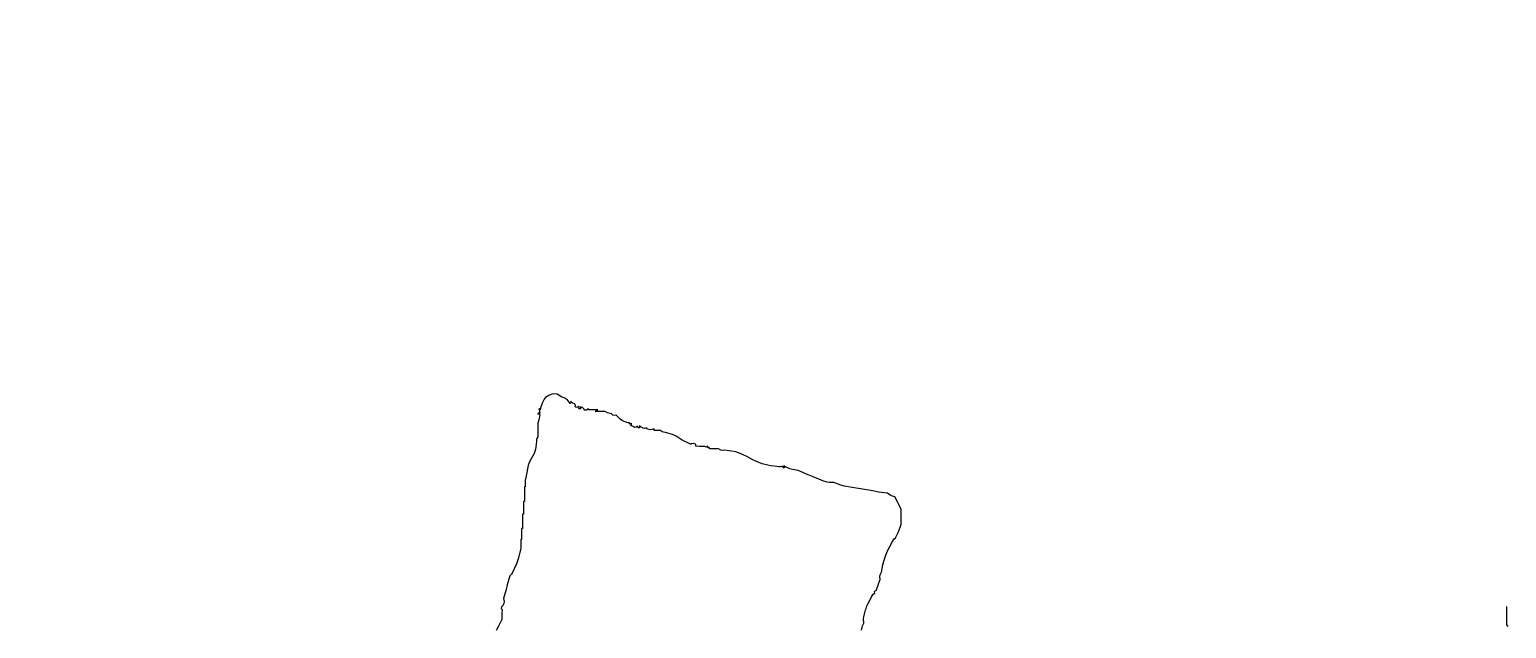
# Model space of a CAD drawing. Extents: x 0 to 128588, y -100 to 76445.
# Drawn here: x 115445.2 to 115659.6, y 3880.9 to 3967.8 of the extents above; entities that cross this region are included whole.
import ezdxf
from ezdxf.enums import TextEntityAlignment as Align

# ---------------------------------------------------------------- set-up
doc = ezdxf.new("R2010")
doc.units = 0
doc.header["$LTSCALE"] = 1000
doc.layers.get('0').update_dxf_attribs({"linetype": 'CONTINUOUS'})
doc.layers.get('Defpoints').update_dxf_attribs({"linetype": 'CONTINUOUS'})
doc.layers.add('DIM', color=3, linetype='CONTINUOUS', lineweight=0)
doc.layers.add('HFZT', color=5, linetype='CONTINUOUS', lineweight=15)
doc.styles.add('TSSD_Dimension', font='tssdeng.shx', dxfattribs={"width": 0.7, "bigfont": 'hztxt.shx'})
doc.styles.add('TSSD_NORM', font='tssdeng.shx', dxfattribs={"width": 0.7, "bigfont": 'hztxt.shx'})
doc.dimstyles.new('TSSD_100_100', dxfattribs={"dimtxt": 300, "dimasz": 100, "dimexe": 100, "dimexo": 250, "dimgap": 100, "dimtad": 1, "dimdec": 0, "dimzin": 0, "dimdsep": 46, "dimtxsty": 'TSSD_Dimension', "dimblk": 'ARCHTICK', "dimblk1": 'ARCHTICK', "dimblk2": 'ARCHTICK', "dimcen": 0, "dimdle": 100, "dimclrt": 7, "dimadec": 0, "dimazin": 0, "dimtfac": 1, "dimtdec": 0, "dimtix": 1, "dimtmove": 2, "dimatfit": 3, "dimfxl": 1, "dimtolj": 1, "dimtzin": 0, "dimarcsym": 0})

# ---------------------------------------------------------------- blocks, each defined once
blk = doc.blocks.new('z')
for points in [[(300167.7, 24295.37), (300167.57, 24295.37), (300167.57, 24292.81), (300167.57, 24291.53), (300167.57, 24288.97), (300168.07, 24288.39)], [(299940.16, 24287.05), (299940.36, 24288.11), (299940.52, 24288.63), (299940.96, 24289.61), (299940.87, 24291.09), (299940.94, 24291.86), (299941.28, 24293.29), (299941.6, 24294.25), (299941.76, 24294.73), (299942.08, 24295.69), (299942.72, 24296.97), (299943.04, 24297.61), (299943.68, 24298.89), (299944.01, 24299.49), (299944.26, 24299.77), (299944.8, 24300.17), (299944.73, 24300.6), (299944.9, 24300.94), (299945.28, 24301.13), (299945.85, 24302.67), (299946.14, 24303.44), (299946.72, 24304.98), (299946.63, 24306.01), (299946.74, 24306.6), (299947.2, 24307.54), (299947.68, 24310.13), (299948.01, 24311.42), (299948.8, 24313.94), (299949.7, 24315.73), (299950.15, 24316.63), (299951.04, 24318.42), (299951.37, 24319.01), (299951.62, 24319.29), (299952.16, 24319.7), (299953.06, 24321.49), (299953.45, 24322.43), (299954.08, 24324.34), (299954.08, 24326.45), (299954.08, 24327.51), (299954.08, 24329.62), (299953.29, 24331.46), (299952.84, 24332.36), (299951.84, 24334.1), (299950.77, 24334.5), (299950.25, 24334.76), (299949.28, 24335.38), (299947.22, 24335.61), (299946.19, 24335.77), (299944.16, 24336.18), (299941.22, 24336.7), (299939.74, 24336.96), (299936.8, 24337.46), (299934.18, 24337.89), (299932.87, 24338.25), (299930.4, 24339.22), (299928.85, 24339.16), (299928.04, 24339.26), (299926.56, 24339.7), (299923.04, 24341.2), (299921.28, 24341.93), (299917.75, 24343.38), (299915.84, 24343.74), (299914.89, 24344.03), (299913.11, 24344.82), (299913.04, 24344.95), (299912.94, 24345), (299912.79, 24344.98), (299912.94, 24344.74), (299912.76, 24344.37), (299912.47, 24344.34), (299912.47, 24344.6), (299912.47, 24344.73), (299912.47, 24344.98), (299911.63, 24344.68), (299911.11, 24344.65), (299910.23, 24344.82), (299908.16, 24345.06), (299907.13, 24345.25), (299905.11, 24345.78), (299902.88, 24346.68), (299901.78, 24347.19), (299899.67, 24348.35), (299898.17, 24349.07), (299897.4, 24349.4), (299895.83, 24349.95), (299894.29, 24350.2), (299893.53, 24350.33), (299891.99, 24350.59), (299891.08, 24350.5), (299890.55, 24350.62), (299889.75, 24351.07), (299888.47, 24351.07), (299887.83, 24351.07), (299886.55, 24351.07), (299886.52, 24351.35), (299886.15, 24351.53), (299885.91, 24351.39), (299886.01, 24351.63), (299885.95, 24351.86), (299885.75, 24352.03), (299885.6, 24351.73), (299885.19, 24351.65), (299884.95, 24351.87), (299883.67, 24351.82), (299883.02, 24351.85), (299881.75, 24352.03), (299881.75, 24352.28), (299881.75, 24352.41), (299881.75, 24352.67), (299881.13, 24352.85), (299880.79, 24352.89), (299880.15, 24352.83), (299880.02, 24352.76), (299879.95, 24352.73), (299879.83, 24352.67), (299878.67, 24353.24), (299878.1, 24353.53), (299876.95, 24354.11), (299874.77, 24355.54), (299873.53, 24356.1), (299871.02, 24356.83), (299870.28, 24356.87), (299869.87, 24357.02), (299869.26, 24357.47), (299868.37, 24357.47), (299867.92, 24357.47), (299867.02, 24357.47), (299867.02, 24357.72), (299867.02, 24357.85), (299867.02, 24358.11), (299866.18, 24357.81), (299865.66, 24357.77), (299864.78, 24357.95), (299864.58, 24358.06), (299864.49, 24358.2), (299864.46, 24358.43), (299863.65, 24358.2), (299863.09, 24358.29), (299862.38, 24358.75), (299862.19, 24358.94), (299862.09, 24359.04), (299861.9, 24359.23), (299861.9, 24358.91), (299861.9, 24358.75), (299861.9, 24358.43), (299861.65, 24358.43), (299861.52, 24358.43), (299861.26, 24358.43), (299861.36, 24358.67), (299861.31, 24358.9), (299861.1, 24359.07), (299860.73, 24358.62), (299860.12, 24358.55), (299859.66, 24358.91), (299859.28, 24359.04), (299859.09, 24359.1), (299858.7, 24359.23), (299858.99, 24359.37), (299859.08, 24359.78), (299858.86, 24360.03), (299858.81, 24359.83), (299858.54, 24359.74), (299858.38, 24359.87), (299858.32, 24360.15), (299858, 24360.31), (299857.74, 24360.19), (299855.91, 24360.96), (299855.02, 24361.54), (299853.58, 24362.91), (299852.92, 24362.82), (299852.48, 24362.95), (299851.98, 24363.39), (299851.05, 24363.58), (299850.58, 24363.75), (299849.74, 24364.19), (299848.33, 24364.19), (299847.63, 24364.19), (299846.22, 24364.19), (299846.6, 24364.44), (299846.8, 24364.57), (299847.18, 24364.83), (299845.9, 24364.83), (299845.26, 24364.83), (299843.98, 24364.83), (299843.96, 24364.97), (299843.78, 24365.06), (299843.66, 24364.99), (299843.2, 24364.63), (299842.59, 24364.7), (299842.22, 24365.15), (299841.82, 24365.48), (299841.59, 24365.62), (299841.1, 24365.79), (299841.1, 24365.53), (299841.1, 24365.4), (299841.1, 24365.15), (299840.84, 24365.15), (299840.71, 24365.15), (299840.46, 24365.15), (299840.57, 24365.52), (299840.53, 24365.79), (299840.3, 24366.11), (299840.01, 24365.75), (299839.62, 24365.63), (299839.18, 24365.79), (299839.28, 24366.31), (299839.19, 24366.66), (299838.86, 24367.07), (299838.26, 24367.12), (299837.89, 24367.35), (299837.58, 24367.87), (299837.71, 24367.57), (299837.66, 24367.29), (299837.42, 24367.07), (299836.75, 24367.98), (299836.3, 24368.4), (299835.34, 24368.99), (299834.27, 24369.41), (299833.75, 24369.67), (299832.78, 24370.27), (299831.62, 24370.44), (299830.94, 24370.32), (299829.9, 24369.79), (299828.74, 24369.17), (299828.2, 24368.59), (299827.66, 24367.39), (299827.26, 24366.39), (299827.09, 24365.87), (299826.85, 24364.83), (299826.74, 24365.03), (299826.6, 24365.12), (299826.37, 24365.15), (299826.58, 24364.53), (299826.64, 24364.2), (299826.69, 24363.55), (299826.45, 24363.69), (299826.09, 24363.51), (299826.05, 24363.23), (299826.3, 24363.33), (299826.53, 24363.27), (299826.69, 24363.07), (299826.45, 24361.85), (299826.32, 24361.24), (299826.05, 24360.03), (299826.05, 24358.11), (299826.05, 24357.15), (299826.05, 24355.23), (299825.61, 24354.73), (299825.47, 24354.29), (299825.57, 24353.63), (299825.18, 24350.82), (299824.7, 24349.39), (299823.33, 24346.9), (299822.77, 24345.83), (299822.56, 24345.22), (299822.37, 24344.02), (299822.12, 24342.74), (299821.99, 24342.1), (299821.73, 24340.82), (299821.67, 24340.5), (299821.64, 24340.34), (299821.57, 24340.02), (299821.57, 24339.06), (299821.57, 24338.58), (299821.57, 24337.62), (299821.45, 24337.62), (299821.38, 24337.62), (299821.25, 24337.62), (299821.25, 24335.57), (299821.25, 24334.55), (299821.25, 24332.5), (299821.13, 24332.5), (299821.06, 24332.5), (299820.93, 24332.5), (299820.93, 24330.71), (299820.93, 24329.81), (299820.93, 24328.02), (299820.81, 24328.02), (299820.74, 24328.02), (299820.61, 24328.02), (299820.61, 24325.97), (299820.61, 24324.95), (299820.61, 24322.9), (299820.49, 24322.9), (299820.42, 24322.9), (299820.29, 24322.9), (299820.29, 24321.36), (299820.29, 24320.59), (299820.29, 24319.06), (299820.17, 24319.06), (299820.1, 24319.06), (299819.97, 24319.06), (299819.97, 24317.78), (299819.97, 24317.14), (299819.97, 24315.86), (299819.07, 24312.31), (299818.45, 24310.55), (299816.93, 24307.22), (299816.66, 24306.8), (299816.5, 24306.6), (299816.13, 24306.26), (299815.23, 24303.06), (299814.78, 24301.46), (299813.89, 24298.25), (299814.1, 24297.18), (299814.02, 24296.53), (299813.57, 24295.53), (299813.17, 24295.32), (299813.09, 24294.73), (299813.41, 24294.41), (299813.36, 24293), (299813.32, 24292.3), (299813.25, 24290.89), (299812.03, 24288.27), (299811.35, 24286.99)]]:
    blk.add_lwpolyline(points)
blk = doc.blocks.new('DETK')
at = {"layer": 'HFZT', "color": 5, "xscale": 0.4115013172850013, "yscale": 0.4115013172850013, "zscale": 0.4115013172850013}
blk.add_blockref('z', (-94447.94, -6113.5), dxfattribs=at)
at = {"layer": 'HFZT', "color": 2, "style": 'TSSD_NORM', "width": 0.7}
for tag, height, p in [('比例尺', 250, (40275.22, 3100)), ('日期', 250, (40275.22, 1700)), ('图号', 250, (37501.45, 1700)), ('图名', 400, (31926.24, 1425))]:
    blk.add_attdef(tag, text='', height=height, dxfattribs=at).set_placement(p, align=Align.MIDDLE)
blk = doc.blocks.new('_ArchTick')
at = {"color": 0, "linetype": 'ByBlock', "const_width": 0.15}
blk.add_lwpolyline([(-0.5, -0.5), (0.5, 0.5)], dxfattribs=at)
blk = doc.blocks.new('*D187')
at = {"layer": 'Defpoints', "color": 0, "transparency": 16777216}
for p in [(86588.15, 34060.41), (115688.31, 16824.42), (86588.15, 0)]:
    blk.add_point(p, dxfattribs=at)
at = {"layer": 'DIM', "color": 0, "lineweight": -2, "transparency": 16777216}
for p, q in [((86588.15, 250), (86588.15, 34160.41)), ((115688.31, 17074.42), (115688.31, 34160.41)), ((115788.31, 34060.41), (86488.15, 34060.41))]:
    blk.add_line(p, q, dxfattribs=at)
at = {"layer": 'DIM', "color": 0, "lineweight": -2, "transparency": 16777216, "xscale": 100, "yscale": 100, "zscale": 100, "rotation": 180}
blk.add_blockref('_ArchTick', (86588.15, 34060.41), dxfattribs=at)
at = {"layer": 'DIM', "color": 0, "lineweight": -2, "transparency": 16777216, "xscale": 100, "yscale": 100, "zscale": 100}
blk.add_blockref('_ArchTick', (115688.31, 34060.41), dxfattribs=at)
at = {"layer": 'DIM', "color": 7, "transparency": 16777216, "insert": (101138.23, 34310.41), "char_height": 300, "attachment_point": 5, "style": 'TSSD_Dimension'}
blk.add_mtext('\\A1;29100', dxfattribs=at)
blk = doc.blocks.new('*D188')
at = {"layer": 'Defpoints', "color": 0, "transparency": 16777216}
for p in [(115688.31, 18560.52), (115688.31, 16824.42), (86588.15, 0)]:
    blk.add_point(p, dxfattribs=at)
at = {"layer": 'DIM', "color": 0, "lineweight": -2, "transparency": 16777216}
for p, q in [((86588.15, 250), (86588.15, 18660.52)), ((115688.31, 17074.42), (115688.31, 18660.52)), ((86488.15, 18560.52), (115788.31, 18560.52))]:
    blk.add_line(p, q, dxfattribs=at)
at = {"layer": 'DIM', "color": 0, "lineweight": -2, "transparency": 16777216, "xscale": 100, "yscale": 100, "zscale": 100, "rotation": 180}
blk.add_blockref('_ArchTick', (86588.15, 18560.52), dxfattribs=at)
at = {"layer": 'DIM', "color": 0, "lineweight": -2, "transparency": 16777216, "xscale": 100, "yscale": 100, "zscale": 100}
blk.add_blockref('_ArchTick', (115688.31, 18560.52), dxfattribs=at)
at = {"layer": 'DIM', "color": 7, "transparency": 16777216, "insert": (101138.23, 18810.52), "char_height": 300, "attachment_point": 5, "style": 'TSSD_Dimension'}
blk.add_mtext('\\A1;29100', dxfattribs=at)
blk = doc.blocks.new('*D190')
at = {"layer": 'Defpoints', "color": 0, "transparency": 16777216}
for p in [(82230.41, 16824.42), (115688.31, 16824.42), (107588.15, 0)]:
    blk.add_point(p, dxfattribs=at)
at = {"layer": 'DIM', "color": 0, "lineweight": -2, "transparency": 16777216}
for p, q in [((82230.41, -100), (82230.41, 16924.42)), ((115438.31, 16824.42), (82130.41, 16824.42)), ((107338.15, 0), (82130.41, 0))]:
    blk.add_line(p, q, dxfattribs=at)
at = {"layer": 'DIM', "color": 0, "lineweight": -2, "transparency": 16777216, "xscale": 100, "yscale": 100, "zscale": 100}
for p, rotation in [((82230.41, 16824.42), 90), ((82230.41, 0), 270)]:
    blk.add_blockref('_ArchTick', p, dxfattribs=dict(at, rotation=rotation))
at = {"layer": 'DIM', "color": 7, "transparency": 16777216, "insert": (81980.41, 8412.21), "char_height": 300, "attachment_point": 5, "rotation": 90, "style": 'TSSD_Dimension'}
blk.add_mtext('\\A1;16824', dxfattribs=at)

msp = doc.modelspace()

# ---------------------------------------------------------------- block references
msp.add_blockref('DETK', (86588.15021, 0))

# ---------------------------------------------------------------- dimensions: what is measured, and where the dimension line sits
at = {"layer": 'DIM'}
for base, p1, p2, picture, middle in [((86588.15021, 34060.40762), (115688.31085, 16824.4178), (86588.15021, 0), '*D187', (101138.23053, 34310.40762)), ((115688.31085, 18560.52107), (86588.15021, 0), (115688.31085, 16824.4178), '*D188', (101138.23053, 18810.52107))]:
    dim = msp.add_linear_dim(base=base, p1=p1, p2=p2, dimstyle='TSSD_100_100', dxfattribs=at)
    dim.commit()
    dim.dimension.update_dxf_attribs({"geometry": picture, "text_midpoint": middle})
dim = msp.add_linear_dim(base=(82230.4143, 16824.4178), p1=(107588.15021, 0), p2=(115688.31085, 16824.4178), angle=90, dimstyle='TSSD_100_100', dxfattribs=at)
dim.commit()
dim.dimension.update_dxf_attribs({"geometry": '*D190', "text_midpoint": (81980.4143, 8412.2089)})

doc.saveas('drawing.dxf')
